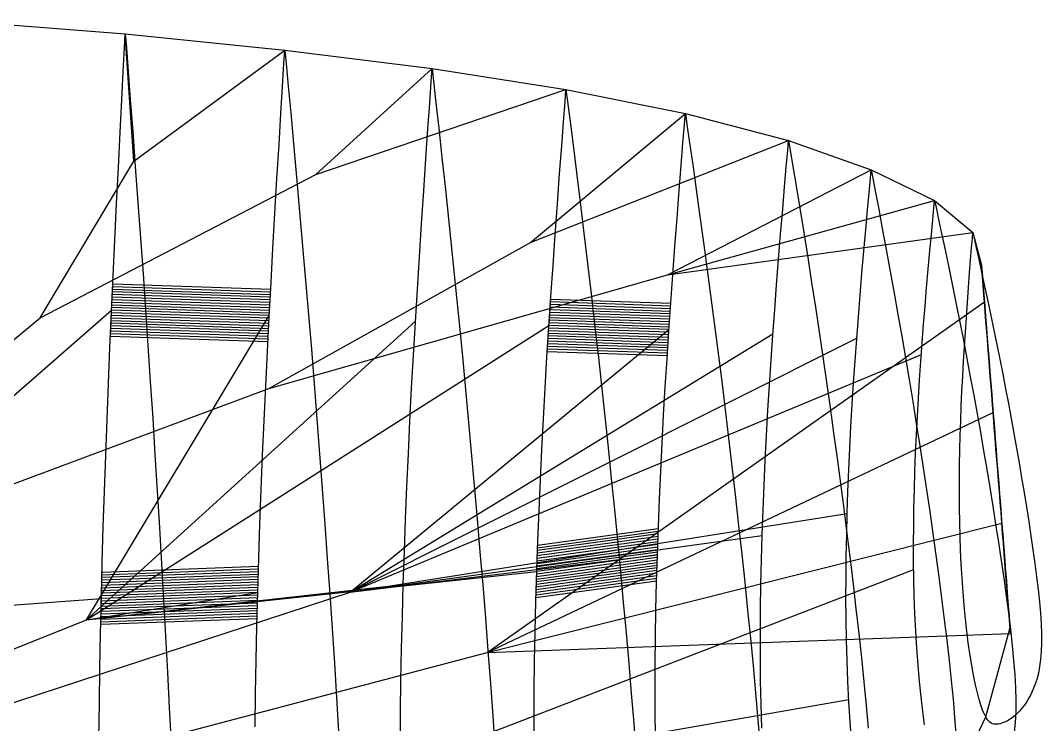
# Model space of a CAD drawing. Extents: x -442 to 442, y 0 to 303.
# Drawn here: x 207.7 to 442.4, y 135.2 to 297 of the extents above; entities that cross this region are included whole.
import ezdxf

# ---------------------------------------------------------------- set-up
doc = ezdxf.new("R2010")
doc.units = 0

msp = doc.modelspace()

# ---------------------------------------------------------------- linework, layer by layer
at = {"layer": 'default', "color": 5, "linetype": 'CONTINUOUS'}
for p, q in [((192.782, 297.031, 30.818), (231.772, 293.93, 45.097)), ((231.772, 293.93, 45.097), (232.019, 290.734, 44.479)), ((231.772, 293.93, 45.097), (268.431, 290.228, 62.025)), ((232.019, 290.734, 44.479), (232.435, 285.289, 43.436)), ((268.431, 290.228, 62.025), (268.72, 287.16, 61.445)), ((268.431, 290.228, 62.025), (302.3, 285.956, 81.31)), ((268.72, 287.16, 61.445), (269.208, 281.931, 60.467)), ((232.435, 285.289, 43.436), (232.92, 278.906, 42.221)), ((302.3, 285.956, 81.31), (302.625, 283.042, 80.775)), ((302.3, 285.956, 81.31), (333.052, 281.131, 102.316)), ((269.208, 281.931, 60.467), (269.777, 275.802, 59.326)), ((302.625, 283.042, 80.775), (303.173, 278.077, 79.872)), ((333.052, 281.131, 102.316), (333.4, 278.413, 101.833)), ((333.052, 281.131, 102.316), (360.493, 275.616, 124.32)), ((232.92, 278.906, 42.221), (233.472, 271.545, 40.837)), ((303.173, 278.077, 79.872), (303.811, 272.257, 78.82)), ((333.4, 278.413, 101.833), (333.988, 273.78, 101.017)), ((269.777, 275.802, 59.326), (270.424, 268.734, 58.028)), ((360.493, 275.616, 124.32), (360.852, 273.131, 123.893)), ((360.493, 275.616, 124.32), (384.217, 269.431, 146.778)), ((303.811, 272.257, 78.82), (304.538, 265.545, 77.622)), ((333.988, 273.78, 101.017), (334.674, 268.35, 100.065)), ((360.852, 273.131, 123.893), (361.46, 268.896, 123.172)), ((233.472, 271.545, 40.837), (234.069, 263.482, 39.339)), ((270.424, 268.734, 58.028), (271.125, 260.991, 56.622)), ((334.674, 268.35, 100.065), (335.455, 262.088, 98.981)), ((361.46, 268.896, 123.172), (362.168, 263.932, 122.331)), ((384.217, 269.431, 146.778), (384.588, 267.212, 146.424)), ((384.217, 269.431, 146.778), (403.193, 262.726, 170.005)), ((304.538, 265.545, 77.622), (305.326, 258.193, 76.324)), ((384.588, 267.212, 146.424), (385.215, 263.43, 145.828)), ((234.069, 263.482, 39.339), (234.676, 255.187, 37.819)), ((362.168, 263.932, 122.331), (362.974, 258.207, 121.373)), ((385.215, 263.43, 145.828), (385.945, 258.997, 145.132)), ((271.125, 260.991, 56.622), (271.837, 253.026, 55.194)), ((335.455, 262.088, 98.981), (336.301, 255.228, 97.807)), ((403.193, 262.726, 170.005), (403.564, 260.798, 169.735)), ((403.193, 262.726, 170.005), (417.754, 255.641, 193.035)), ((403.564, 260.798, 169.735), (404.191, 257.512, 169.281)), ((305.326, 258.193, 76.324), (306.125, 250.629, 75.006)), ((362.974, 258.207, 121.373), (363.848, 251.936, 120.335)), ((385.945, 258.997, 145.132), (386.778, 253.885, 144.339)), ((404.191, 257.512, 169.281), (404.921, 253.661, 168.751)), ((234.676, 255.187, 37.819), (235.268, 246.953, 36.335)), ((336.301, 255.228, 97.807), (337.161, 248.171, 96.615)), ((386.778, 253.885, 144.339), (387.681, 248.284, 143.479)), ((404.921, 253.661, 168.751), (405.755, 249.218, 168.146)), ((417.754, 255.641, 193.035), (418.103, 254.022, 192.847)), ((417.754, 255.641, 193.035), (426.556, 248.306, 215.268)), ((418.103, 254.022, 192.847), (418.693, 251.263, 192.529)), ((271.837, 253.026, 55.194), (272.531, 245.119, 53.801)), ((363.848, 251.936, 120.335), (364.736, 245.484, 119.28)), ((418.693, 251.263, 192.529), (419.381, 248.028, 192.157)), ((306.125, 250.629, 75.006), (306.906, 243.12, 73.719)), ((405.755, 249.218, 168.146), (406.658, 244.352, 167.491)), ((235.268, 246.953, 36.335), (235.845, 238.779, 34.888)), ((337.161, 248.171, 96.615), (338, 241.165, 95.45)), ((387.681, 248.284, 143.479), (388.598, 242.523, 142.605)), ((419.381, 248.028, 192.157), (420.165, 244.298, 191.734)), ((426.556, 248.306, 215.268), (426.847, 247.006, 215.197)), ((426.556, 248.306, 215.268), (428.554, 240.808, 236.286)), ((426.847, 247.006, 215.197), (427.337, 244.791, 215.077)), ((272.531, 245.119, 53.801), (273.209, 237.27, 52.441)), ((364.736, 245.484, 119.28), (365.604, 239.079, 118.25)), ((406.658, 244.352, 167.491), (407.577, 239.346, 166.824)), ((420.165, 244.298, 191.734), (421.016, 240.212, 191.274)), ((427.337, 244.791, 215.077), (427.909, 242.194, 214.936)), ((306.906, 243.12, 73.719), (307.668, 235.667, 72.463)), ((388.598, 242.523, 142.605), (389.495, 236.802, 141.751)), ((427.909, 242.194, 214.936), (428.562, 239.199, 214.777)), ((338, 241.165, 95.45), (338.82, 234.211, 94.312)), ((421.016, 240.212, 191.274), (421.882, 236.008, 190.807)), ((428.554, 240.808, 236.286), (428.631, 239.826, 236.285)), ((428.631, 239.826, 236.285), (428.763, 238.152, 236.282)), ((235.845, 238.779, 34.888), (236.414, 230.586, 33.463)), ((273.209, 237.27, 52.441), (273.877, 229.402, 51.103)), ((365.604, 239.079, 118.25), (366.452, 232.721, 117.243)), ((407.577, 239.346, 166.824), (408.475, 234.375, 166.172)), ((428.562, 239.199, 214.777), (429.271, 235.918, 214.603)), ((428.763, 238.152, 236.282), (428.917, 236.189, 236.279)), ((307.668, 235.667, 72.463), (308.419, 228.195, 71.226)), ((389.495, 236.802, 141.751), (390.372, 231.124, 140.917)), ((421.882, 236.008, 190.807), (422.729, 231.834, 190.35)), ((428.917, 236.189, 236.279), (429.095, 233.926, 236.275)), ((429.271, 235.918, 214.603), (429.993, 232.542, 214.426)), ((338.82, 234.211, 94.312), (339.628, 227.239, 93.192)), ((366.452, 232.721, 117.243), (367.287, 226.347, 116.251)), ((408.475, 234.375, 166.172), (409.354, 229.441, 165.535)), ((429.095, 233.926, 236.275), (429.29, 231.447, 236.271)), ((429.993, 232.542, 214.426), (430.699, 229.191, 214.253)), ((236.414, 230.586, 33.463), (236.973, 222.334, 32.061)), ((390.372, 231.124, 140.917), (391.236, 225.431, 140.094)), ((422.729, 231.834, 190.35), (423.557, 227.69, 189.903)), ((429.29, 231.447, 236.271), (429.491, 228.897, 236.267)), ((273.877, 229.402, 51.103), (274.534, 221.478, 49.785)), ((308.419, 228.195, 71.226), (309.158, 220.67, 70.008)), ((409.354, 229.441, 165.535), (410.22, 224.494, 164.907)), ((423.557, 227.69, 189.903), (424.374, 223.536, 189.462)), ((429.491, 228.897, 236.267), (429.69, 226.366, 236.263)), ((430.699, 229.191, 214.253), (431.39, 225.863, 214.084)), ((339.628, 227.239, 93.192), (340.423, 220.218, 92.088)), ((367.287, 226.347, 116.251), (368.111, 219.927, 115.273)), ((391.236, 225.431, 140.094), (392.089, 219.698, 139.282)), ((429.69, 226.366, 236.263), (429.888, 223.853, 236.259)), ((431.39, 225.863, 214.084), (432.073, 222.528, 213.917)), ((410.22, 224.494, 164.907), (411.075, 219.512, 164.286)), ((424.374, 223.536, 189.462), (425.182, 219.351, 189.026)), ((429.888, 223.853, 236.259), (430.086, 221.334, 236.255)), ((236.973, 222.334, 32.061), (237.522, 214.011, 30.684)), ((274.534, 221.478, 49.785), (275.179, 213.485, 48.491)), ((309.158, 220.67, 70.008), (309.885, 213.079, 68.811)), ((430.086, 221.334, 236.255), (430.286, 218.798, 236.251)), ((432.073, 222.528, 213.917), (432.749, 219.168, 213.751)), ((340.423, 220.218, 92.088), (341.206, 213.135, 91.002)), ((368.111, 219.927, 115.273), (368.922, 213.451, 114.31)), ((392.089, 219.698, 139.282), (392.928, 213.914, 138.482)), ((411.075, 219.512, 164.286), (411.919, 214.485, 163.674)), ((425.182, 219.351, 189.026), (425.978, 215.13, 188.596)), ((430.286, 218.798, 236.251), (430.487, 216.239, 236.247)), ((432.749, 219.168, 213.751), (433.416, 215.778, 213.588)), ((430.487, 216.239, 236.247), (430.689, 213.668, 236.243)), ((237.522, 214.011, 30.684), (238.062, 205.646, 29.333)), ((392.928, 213.914, 138.482), (393.755, 208.1, 137.695)), ((411.919, 214.485, 163.674), (412.749, 209.433, 163.072)), ((425.978, 215.13, 188.596), (426.763, 210.886, 188.172)), ((430.689, 213.668, 236.243), (430.892, 211.09, 236.239)), ((433.416, 215.778, 213.588), (434.074, 212.371, 213.427)), ((275.179, 213.485, 48.491), (275.813, 205.452, 47.219)), ((309.885, 213.079, 68.811), (310.599, 205.45, 67.635)), ((341.206, 213.135, 91.002), (341.975, 206.017, 89.934)), ((368.922, 213.451, 114.31), (369.719, 206.943, 113.364)), ((434.074, 212.371, 213.427), (434.719, 208.954, 213.269)), ((412.749, 209.433, 163.072), (413.56, 204.366, 162.483)), ((426.763, 210.886, 188.172), (427.531, 206.631, 187.758)), ((430.892, 211.09, 236.239), (431.095, 208.511, 236.235)), ((434.719, 208.954, 213.269), (435.352, 205.535, 213.114)), ((369.719, 206.943, 113.364), (370.497, 200.416, 112.44)), ((393.755, 208.1, 137.695), (394.562, 202.27, 136.927)), ((427.531, 206.631, 187.758), (428.285, 202.373, 187.351)), ((431.095, 208.511, 236.235), (431.298, 205.936, 236.231)), ((238.062, 205.646, 29.333), (238.586, 197.258, 28.017)), ((275.813, 205.452, 47.219), (276.43, 197.398, 45.981)), ((310.599, 205.45, 67.635), (311.294, 197.801, 66.488)), ((341.975, 206.017, 89.934), (342.725, 198.879, 88.894)), ((413.56, 204.366, 162.483), (414.356, 199.298, 161.906)), ((431.298, 205.936, 236.231), (431.5, 203.366, 236.227)), ((435.352, 205.535, 213.114), (435.972, 202.12, 212.962)), ((394.562, 202.27, 136.927), (395.352, 196.438, 136.174)), ((428.285, 202.373, 187.351), (429.021, 198.121, 186.953)), ((431.5, 203.366, 236.227), (431.701, 200.804, 236.223)), ((435.972, 202.12, 212.962), (436.581, 198.713, 212.813)), ((370.497, 200.416, 112.44), (371.258, 193.887, 111.535)), ((431.701, 200.804, 236.223), (431.902, 198.253, 236.219)), ((238.586, 197.258, 28.017), (239.099, 188.868, 26.732)), ((276.43, 197.398, 45.981), (277.033, 189.34, 44.771)), ((311.294, 197.801, 66.488), (311.974, 190.148, 65.368)), ((342.725, 198.879, 88.894), (343.459, 191.738, 87.876)), ((414.356, 199.298, 161.906), (415.133, 194.235, 161.342)), ((429.021, 198.121, 186.953), (429.744, 193.877, 186.563)), ((431.902, 198.253, 236.219), (432.102, 195.713, 236.215)), ((436.581, 198.713, 212.813), (437.176, 195.315, 212.667)), ((395.352, 196.438, 136.174), (396.124, 190.613, 135.438)), ((432.102, 195.713, 236.215), (432.301, 193.188, 236.211)), ((437.176, 195.315, 212.667), (437.757, 191.93, 212.525)), ((371.258, 193.887, 111.535), (372.002, 187.365, 110.653)), ((415.133, 194.235, 161.342), (415.896, 189.183, 160.789)), ((429.744, 193.877, 186.563), (430.449, 189.646, 186.182)), ((432.301, 193.188, 236.211), (432.498, 190.686, 236.207)), ((311.974, 190.148, 65.368), (312.637, 182.506, 64.275)), ((343.459, 191.738, 87.876), (344.175, 184.606, 86.883)), ((396.124, 190.613, 135.438), (396.881, 184.8, 134.718)), ((432.498, 190.686, 236.207), (432.692, 188.211, 236.203)), ((437.757, 191.93, 212.525), (438.321, 188.56, 212.387)), ((239.099, 188.868, 26.732), (239.598, 180.489, 25.481)), ((277.033, 189.34, 44.771), (277.621, 181.293, 43.592)), ((415.896, 189.183, 160.789), (416.639, 184.145, 160.25)), ((430.449, 189.646, 186.182), (431.137, 185.43, 185.811)), ((432.692, 188.211, 236.203), (432.884, 185.776, 236.199)), ((438.321, 188.56, 212.387), (438.867, 185.209, 212.253)), ((372.002, 187.365, 110.653), (372.73, 180.858, 109.788)), ((431.137, 185.43, 185.811), (431.803, 181.234, 185.452)), ((432.884, 185.776, 236.199), (433.071, 183.396, 236.195)), ((344.175, 184.606, 86.883), (344.875, 177.49, 85.911)), ((396.881, 184.8, 134.718), (397.618, 179.005, 134.016)), ((416.639, 184.145, 160.25), (417.362, 179.127, 159.725)), ((433.071, 183.396, 236.195), (433.253, 181.091, 236.192)), ((438.867, 185.209, 212.253), (439.392, 181.888, 212.125)), ((277.621, 181.293, 43.592), (278.196, 173.264, 42.44)), ((312.637, 182.506, 64.275), (313.286, 174.88, 63.207)), ((372.73, 180.858, 109.788), (373.438, 174.37, 108.947)), ((431.803, 181.234, 185.452), (432.446, 177.061, 185.104)), ((433.253, 181.091, 236.192), (433.426, 178.886, 236.188)), ((439.392, 181.888, 212.125), (439.893, 178.602, 212.002)), ((239.598, 180.489, 25.481), (240.087, 172.128, 24.257)), ((397.618, 179.005, 134.016), (398.335, 173.231, 133.334)), ((417.362, 179.127, 159.725), (418.063, 174.131, 159.217)), ((433.426, 178.886, 236.188), (433.591, 176.796, 236.185)), ((439.893, 178.602, 212.002), (440.368, 175.367, 211.885)), ((344.875, 177.49, 85.911), (345.556, 170.395, 84.966)), ((432.446, 177.061, 185.104), (433.064, 172.925, 184.771)), ((433.591, 176.796, 236.185), (433.745, 174.83, 236.182)), ((313.286, 174.88, 63.207), (313.916, 167.277, 62.168)), ((373.438, 174.37, 108.947), (374.126, 167.907, 108.13)), ((418.063, 174.131, 159.217), (418.739, 169.164, 158.726)), ((433.745, 174.83, 236.182), (433.89, 172.991, 236.179)), ((440.368, 175.367, 211.885), (440.811, 172.205, 211.777)), ((240.087, 172.128, 24.257), (240.56, 163.792, 23.07)), ((278.196, 173.264, 42.44), (278.754, 165.258, 41.321)), ((398.335, 173.231, 133.334), (399.028, 167.484, 132.673)), ((433.064, 172.925, 184.771), (433.651, 168.833, 184.454)), ((433.89, 172.991, 236.179), (434.025, 171.278, 236.176)), ((440.811, 172.205, 211.777), (441.213, 169.141, 211.679)), ((345.556, 170.395, 84.966), (346.217, 163.327, 84.048)), ((418.739, 169.164, 158.726), (419.387, 164.242, 158.257)), ((434.025, 171.278, 236.176), (434.15, 169.692, 236.174)), ((434.15, 169.692, 236.174), (434.265, 168.228, 236.171)), ((441.213, 169.141, 211.679), (441.566, 166.208, 211.592)), ((313.916, 167.277, 62.168), (314.527, 159.703, 61.161)), ((374.126, 167.907, 108.13), (374.792, 161.473, 107.339)), ((399.028, 167.484, 132.673), (399.697, 161.77, 132.037)), ((433.651, 168.833, 184.454), (434.207, 164.805, 184.154)), ((434.265, 168.228, 236.171), (434.371, 166.883, 236.169)), ((434.371, 166.883, 236.169), (434.468, 165.65, 236.167)), ((278.754, 165.258, 41.321), (279.295, 157.284, 40.235)), ((434.207, 164.805, 184.154), (434.722, 160.867, 183.876)), ((434.468, 165.65, 236.167), (434.556, 164.522, 236.166)), ((434.556, 164.522, 236.166), (434.637, 163.493, 236.164)), ((441.566, 166.208, 211.592), (441.864, 163.427, 211.519)), ((240.56, 163.792, 23.07), (241.019, 155.489, 21.919)), ((346.217, 163.327, 84.048), (346.856, 156.292, 83.161)), ((419.387, 164.242, 158.257), (420.001, 159.371, 157.811)), ((434.637, 163.493, 236.164), (434.711, 162.557, 236.163)), ((434.711, 162.557, 236.163), (434.778, 161.711, 236.161)), ((441.864, 163.427, 211.519), (442.098, 160.808, 211.462)), ((314.527, 159.703, 61.161), (315.117, 152.164, 60.188)), ((374.792, 161.473, 107.339), (375.432, 155.078, 106.579)), ((399.697, 161.77, 132.037), (400.336, 156.107, 131.428)), ((434.722, 160.867, 183.876), (435.187, 157.053, 183.625)), ((434.778, 161.711, 236.161), (434.837, 160.951, 236.16)), ((434.837, 160.951, 236.16), (434.891, 160.272, 236.159)), ((434.891, 160.272, 236.159), (434.939, 159.665, 236.158)), ((434.939, 159.665, 236.158), (434.981, 159.127, 236.157)), ((442.098, 160.808, 211.462), (442.261, 158.355, 211.422)), ((279.295, 157.284, 40.235), (279.817, 149.347, 39.188)), ((420.001, 159.371, 157.811), (420.583, 154.576, 157.389)), ((434.981, 159.127, 236.157), (435.018, 158.65, 236.156)), ((435.018, 158.65, 236.156), (435.052, 158.228, 236.156)), ((435.052, 158.228, 236.156), (435.081, 157.857, 236.155)), ((435.081, 157.857, 236.155), (435.106, 157.532, 236.155)), ((435.106, 157.532, 236.155), (435.129, 157.247, 236.154)), ((435.126, 157.286, 236.154), (435.111, 157.472, 236.154)), ((435.149, 156.99, 236.154), (435.126, 157.286, 236.154)), ((435.129, 157.247, 236.154), (435.148, 157.001, 236.154)), ((442.261, 158.355, 211.422), (442.347, 156.068, 211.401)), ((241.019, 155.489, 21.919), (241.462, 147.224, 20.809)), ((346.856, 156.292, 83.161), (347.47, 149.298, 82.31)), ((375.432, 155.078, 106.579), (376.044, 148.739, 105.852)), ((400.336, 156.107, 131.428), (400.942, 150.504, 130.851)), ((435.148, 157.001, 236.154), (435.165, 156.791, 236.153)), ((435.169, 156.737, 236.153), (435.149, 156.99, 236.154)), ((435.165, 156.791, 236.153), (435.179, 156.615, 236.153)), ((435.186, 156.527, 236.153), (435.169, 156.737, 236.153)), ((435.179, 156.615, 236.153), (435.19, 156.472, 236.153)), ((435.199, 156.361, 236.153), (435.186, 156.527, 236.153)), ((435.187, 157.053, 183.625), (435.592, 153.401, 183.407)), ((435.19, 156.472, 236.153), (435.199, 156.357, 236.153)), ((435.208, 156.238, 236.153), (435.199, 156.361, 236.153)), ((435.199, 156.357, 236.153), (435.206, 156.267, 236.153)), ((435.206, 156.267, 236.153), (435.211, 156.196, 236.152)), ((435.215, 156.157, 236.152), (435.208, 156.238, 236.153)), ((435.211, 156.196, 236.152), (435.216, 156.145, 236.152)), ((435.218, 156.118, 236.152), (435.215, 156.157, 236.152)), ((435.216, 156.145, 236.152), (435.218, 156.117, 236.152)), ((435.218, 156.117, 236.152), (435.218, 156.118, 236.152)), ((442.347, 156.068, 211.401), (442.356, 153.946, 211.399)), ((420.583, 154.576, 157.389), (421.12, 149.89, 156.999)), ((435.592, 153.401, 183.407), (435.929, 149.937, 183.224)), ((442.356, 153.946, 211.399), (442.285, 151.983, 211.416)), ((315.117, 152.164, 60.188), (315.684, 144.67, 59.254)), ((400.942, 150.504, 130.851), (401.513, 144.988, 130.307)), ((442.285, 151.983, 211.416), (442.137, 150.175, 211.452)), ((279.817, 149.347, 39.188), (280.318, 141.457, 38.183)), ((347.47, 149.298, 82.31), (348.056, 142.367, 81.497)), ((376.044, 148.739, 105.852), (376.623, 142.468, 105.165)), ((421.12, 149.89, 156.999), (421.604, 145.351, 156.648)), ((435.929, 149.937, 183.224), (436.188, 146.677, 183.085)), ((441.915, 148.514, 211.507), (441.621, 146.991, 211.579)), ((442.137, 150.175, 211.452), (441.915, 148.514, 211.507)), ((241.462, 147.224, 20.809), (241.887, 139.009, 19.746)), ((436.188, 146.677, 183.085), (436.359, 143.622, 182.992)), ((441.259, 145.595, 211.667), (440.84, 144.321, 211.77)), ((441.621, 146.991, 211.579), (441.259, 145.595, 211.667)), ((315.684, 144.67, 59.254), (316.224, 137.244, 58.365)), ((401.513, 144.988, 130.307), (402.041, 139.598, 129.804)), ((421.604, 145.351, 156.648), (422.022, 141.005, 156.345)), ((436.359, 143.622, 182.992), (436.435, 140.775, 182.951)), ((440.379, 143.167, 211.883), (439.888, 142.124, 212.003)), ((440.84, 144.321, 211.77), (440.379, 143.167, 211.883)), ((280.318, 141.457, 38.183), (280.795, 133.638, 37.227)), ((348.056, 142.367, 81.497), (348.609, 135.51, 80.729)), ((376.623, 142.468, 105.165), (377.168, 136.295, 104.517)), ((422.022, 141.005, 156.345), (422.368, 136.884, 156.093)), ((439.383, 141.19, 212.127), (438.869, 140.352, 212.253)), ((439.888, 142.124, 212.003), (439.383, 141.19, 212.127)), ((241.887, 139.009, 19.746), (242.29, 130.868, 18.734)), ((402.041, 139.598, 129.804), (402.513, 134.377, 129.354)), ((436.435, 140.775, 182.951), (436.415, 138.133, 182.962)), ((437.839, 138.941, 212.505), (437.334, 138.351, 212.628)), ((438.352, 139.605, 212.379), (437.839, 138.941, 212.505)), ((438.869, 140.352, 212.253), (438.352, 139.605, 212.379)), ((316.224, 137.244, 58.365), (316.733, 129.897, 57.525)), ((377.168, 136.295, 104.517), (377.67, 130.262, 103.921)), ((422.368, 136.884, 156.093), (422.629, 133.005, 155.904)), ((429.704, 136.704, 214.497), (429.568, 136.945, 214.53)), ((429.951, 136.32, 214.436), (429.704, 136.704, 214.497)), ((430.208, 135.994, 214.373), (429.951, 136.32, 214.436)), ((434.94, 136.306, 213.215), (434.492, 136.048, 213.324)), ((435.4, 136.611, 213.102), (434.94, 136.306, 213.215)), ((435.87, 136.964, 212.987), (435.4, 136.611, 213.102)), ((436.35, 137.37, 212.87), (435.87, 136.964, 212.987)), ((436.415, 138.133, 182.962), (436.296, 135.689, 183.027)), ((436.837, 137.829, 212.75), (436.35, 137.37, 212.87)), ((437.334, 138.351, 212.628), (436.837, 137.829, 212.75)), ((348.609, 135.51, 80.729), (349.13, 128.761, 80.007)), ((430.486, 135.727, 214.305), (430.208, 135.994, 214.373)), ((430.78, 135.52, 214.234), (430.486, 135.727, 214.305)), ((431.099, 135.372, 214.155), (430.78, 135.52, 214.234)), ((431.356, 135.277, 214.092), (431.099, 135.372, 214.155)), ((431.925, 135.254, 213.953), (431.356, 135.277, 214.092)), ((431.965, 135.254, 213.943), (431.925, 135.254, 213.953)), ((432.469, 135.316, 213.82), (431.965, 135.254, 213.943)), ((432.82, 135.403, 213.734), (432.469, 135.316, 213.82)), ((433.234, 135.518, 213.633), (432.82, 135.403, 213.734)), ((433.638, 135.66, 213.534), (433.234, 135.518, 213.633)), ((434.06, 135.835, 213.43), (433.638, 135.66, 213.534)), ((434.492, 136.048, 213.324), (434.06, 135.835, 213.43)), ((436.296, 135.689, 183.027), (436.082, 133.44, 183.142))]:
    msp.add_line(p, q, dxfattribs=at)
at = {"layer": 'default', "color": 3, "linetype": 'CONTINUOUS'}
for p, q in [((231.601, 290.704, 45.527), (231.772, 293.93, 45.097)), ((231.312, 285.206, 46.251), (231.601, 290.704, 45.527)), ((268.237, 287.128, 62.415), (268.431, 290.228, 62.025)), ((267.909, 281.844, 63.073), (268.237, 287.128, 62.415)), ((230.976, 278.759, 47.093), (231.312, 285.206, 46.251)), ((302.09, 283.008, 81.655), (302.3, 285.956, 81.31)), ((267.528, 275.646, 63.837), (267.909, 281.844, 63.073)), ((301.737, 277.984, 82.238), (302.09, 283.008, 81.655)), ((332.838, 278.377, 102.613), (333.052, 281.131, 102.316)), ((230.596, 271.33, 48.046), (230.976, 278.759, 47.093)), ((301.327, 272.092, 82.914), (301.737, 277.984, 82.238)), ((332.478, 273.682, 103.113), (332.838, 278.377, 102.613)), ((267.097, 268.507, 64.701), (267.528, 275.646, 63.837)), ((360.286, 273.094, 124.566), (360.493, 275.616, 124.32)), ((332.06, 268.177, 103.692), (332.478, 273.682, 103.113)), ((359.937, 268.794, 124.98), (360.286, 273.094, 124.566)), ((230.186, 263.207, 49.074), (230.596, 271.33, 48.046)), ((300.863, 265.305, 83.679), (301.327, 272.092, 82.914)), ((266.632, 260.699, 65.633), (267.097, 268.507, 64.701)), ((331.587, 261.835, 104.348), (332.06, 268.177, 103.692)), ((359.532, 263.752, 125.46), (359.937, 268.794, 124.98)), ((384.019, 267.174, 146.967), (384.217, 269.431, 146.778)), ((300.363, 257.882, 84.503), (300.863, 265.305, 83.679)), ((383.684, 263.327, 147.285), (384.019, 267.174, 146.967)), ((229.772, 254.851, 50.111), (230.186, 263.207, 49.074)), ((359.075, 257.944, 126.003), (359.532, 263.752, 125.46)), ((383.297, 258.815, 147.654), (383.684, 263.327, 147.285)), ((266.164, 252.668, 66.573), (266.632, 260.699, 65.633)), ((331.078, 254.899, 105.054), (331.587, 261.835, 104.348)), ((402.703, 257.411, 170.36), (403.01, 260.761, 170.137)), ((403.01, 260.761, 170.137), (403.193, 262.726, 170.005)), ((382.86, 253.618, 148.07), (383.297, 258.815, 147.654)), ((299.858, 250.247, 85.334), (300.363, 257.882, 84.503)), ((358.583, 251.592, 126.588), (359.075, 257.944, 126.003)), ((402.346, 253.482, 170.619), (402.703, 257.411, 170.36)), ((229.372, 246.565, 51.114), (229.772, 254.851, 50.111)), ((330.566, 247.766, 105.765), (331.078, 254.899, 105.054)), ((382.389, 247.934, 148.518), (382.86, 253.618, 148.07)), ((401.945, 248.956, 170.91), (402.346, 253.482, 170.619)), ((417.333, 251.167, 193.263), (417.597, 253.986, 193.12)), ((417.597, 253.986, 193.12), (417.754, 255.641, 193.035)), ((265.71, 244.703, 67.482), (266.164, 252.668, 66.573)), ((358.088, 245.06, 127.175), (358.583, 251.592, 126.588)), ((417.027, 247.86, 193.428), (417.333, 251.167, 193.263)), ((299.371, 242.675, 86.137), (299.858, 250.247, 85.334)), ((401.513, 244.006, 171.223), (401.945, 248.956, 170.91)), ((228.983, 238.342, 52.088), (229.372, 246.565, 51.114)), ((330.071, 240.691, 106.452), (330.566, 247.766, 105.765)), ((381.917, 242.089, 148.968), (382.389, 247.934, 148.518)), ((416.683, 244.05, 193.614), (417.027, 247.86, 193.428)), ((426.266, 244.711, 215.339), (426.448, 246.977, 215.294)), ((426.448, 246.977, 215.294), (426.556, 248.306, 215.268)), ((265.271, 236.8, 68.363), (265.71, 244.703, 67.482)), ((357.611, 238.581, 127.743), (358.088, 245.06, 127.175)), ((426.055, 242.055, 215.391), (426.266, 244.711, 215.339)), ((298.899, 235.162, 86.915), (299.371, 242.675, 86.137)), ((381.461, 236.292, 149.402), (381.917, 242.089, 148.968)), ((401.08, 238.916, 171.537), (401.513, 244.006, 171.223)), ((416.313, 239.884, 193.813), (416.683, 244.05, 193.614)), ((425.819, 238.994, 215.448), (426.055, 242.055, 215.391)), ((329.591, 233.672, 107.117), (330.071, 240.691, 106.452)), ((415.943, 235.6, 194.013), (416.313, 239.884, 193.813)), ((428.632, 239.819, 236.285), (428.554, 240.808, 236.286)), ((428.764, 238.133, 236.282), (428.632, 239.819, 236.285)), ((228.607, 230.122, 53.031), (228.983, 238.342, 52.088)), ((357.149, 232.153, 128.291), (357.611, 238.581, 127.743)), ((400.664, 233.868, 171.84), (401.08, 238.916, 171.537)), ((425.566, 235.647, 215.51), (425.819, 238.994, 215.448)), ((428.92, 236.155, 236.279), (428.764, 238.133, 236.282)), ((264.846, 228.9, 69.216), (265.271, 236.8, 68.363)), ((298.442, 227.652, 87.667), (298.899, 235.162, 86.915)), ((381.021, 230.54, 149.821), (381.461, 236.292, 149.402)), ((415.588, 231.351, 194.204), (415.943, 235.6, 194.013)), ((425.314, 232.205, 215.572), (425.566, 235.647, 215.51)), ((429.099, 233.877, 236.275), (428.92, 236.155, 236.279)), ((329.129, 226.655, 107.759), (329.591, 233.672, 107.117)), ((400.262, 228.86, 172.131), (400.664, 233.868, 171.84)), ((429.295, 231.386, 236.271), (429.099, 233.877, 236.275)), ((228.243, 221.867, 53.942), (228.607, 230.122, 53.031)), ((356.703, 225.727, 128.82), (357.149, 232.153, 128.291)), ((380.598, 224.79, 150.224), (381.021, 230.54, 149.821)), ((415.247, 227.136, 194.389), (415.588, 231.351, 194.204)), ((425.073, 228.792, 215.631), (425.314, 232.205, 215.572)), ((429.497, 228.823, 236.267), (429.295, 231.386, 236.271)), ((264.435, 220.966, 70.04), (264.846, 228.9, 69.216)), ((298.002, 220.11, 88.394), (298.442, 227.652, 87.667)), ((399.877, 223.854, 172.41), (400.262, 228.86, 172.131)), ((424.843, 225.405, 215.687), (425.073, 228.792, 215.631)), ((429.697, 226.281, 236.263), (429.497, 228.823, 236.267)), ((328.683, 219.608, 108.378), (329.129, 226.655, 107.759)), ((356.275, 219.274, 129.328), (356.703, 225.727, 128.82)), ((414.92, 222.923, 194.565), (415.247, 227.136, 194.389)), ((424.624, 222.021, 215.741), (424.843, 225.405, 215.687)), ((429.895, 223.759, 236.259), (429.697, 226.281, 236.263)), ((380.192, 219.017, 150.61), (380.598, 224.79, 150.224)), ((399.508, 218.826, 172.678), (399.877, 223.854, 172.41)), ((430.094, 221.238, 236.255), (429.895, 223.759, 236.259)), ((227.897, 213.587, 54.81), (228.243, 221.867, 53.942)), ((264.044, 213.008, 70.824), (264.435, 220.966, 70.04)), ((414.609, 218.692, 194.733), (414.92, 222.923, 194.565)), ((424.418, 218.622, 215.791), (424.624, 222.021, 215.741)), ((430.293, 218.706, 236.251), (430.094, 221.238, 236.255)), ((297.583, 212.545, 89.083), (298.002, 220.11, 88.394)), ((328.26, 212.541, 108.964), (328.683, 219.608, 108.378)), ((355.871, 212.803, 129.809), (356.275, 219.274, 129.328)), ((379.811, 213.227, 150.974), (380.192, 219.017, 150.61)), ((399.164, 213.785, 172.928), (399.508, 218.826, 172.678)), ((414.319, 214.45, 194.889), (414.609, 218.692, 194.733)), ((424.229, 215.213, 215.838), (424.418, 218.622, 215.791)), ((430.493, 216.166, 236.247), (430.293, 218.706, 236.251)), ((430.692, 213.627, 236.243), (430.493, 216.166, 236.247)), ((227.569, 205.313, 55.632), (227.897, 213.587, 54.81)), ((398.843, 208.748, 173.16), (399.164, 213.785, 172.928)), ((414.052, 210.211, 195.034), (414.319, 214.45, 194.889)), ((424.057, 211.808, 215.88), (424.229, 215.213, 215.838)), ((430.892, 211.096, 236.239), (430.692, 213.627, 236.243)), ((263.675, 205.057, 71.565), (264.044, 213.008, 70.824)), ((297.189, 204.986, 89.733), (297.583, 212.545, 89.083)), ((327.863, 205.479, 109.516), (328.26, 212.541, 108.964)), ((355.491, 206.336, 130.259), (355.871, 212.803, 129.809)), ((379.454, 207.441, 151.314), (379.811, 213.227, 150.974)), ((423.906, 208.413, 215.917), (424.057, 211.808, 215.88)), ((413.811, 205.985, 195.164), (414.052, 210.211, 195.034)), ((431.09, 208.573, 236.235), (430.892, 211.096, 236.239)), ((379.127, 201.673, 151.625), (379.454, 207.441, 151.314)), ((398.552, 203.726, 173.372), (398.843, 208.748, 173.16)), ((423.777, 205.031, 215.949), (423.906, 208.413, 215.917)), ((431.288, 206.057, 236.231), (431.09, 208.573, 236.235)), ((227.264, 197.062, 56.398), (227.569, 205.313, 55.632)), ((263.331, 197.127, 72.254), (263.675, 205.057, 71.565)), ((296.822, 197.448, 90.337), (297.189, 204.986, 89.733)), ((327.495, 198.437, 110.026), (327.863, 205.479, 109.516)), ((355.142, 199.888, 130.674), (355.491, 206.336, 130.259)), ((413.597, 201.774, 195.279), (413.811, 205.985, 195.164)), ((423.669, 201.658, 215.975), (423.777, 205.031, 215.949)), ((431.486, 203.543, 236.227), (431.288, 206.057, 236.231)), ((398.29, 198.722, 173.562), (398.552, 203.726, 173.372)), ((431.683, 201.033, 236.223), (431.486, 203.543, 236.227)), ((354.823, 193.463, 131.053), (355.142, 199.888, 130.674)), ((378.831, 195.924, 151.907), (379.127, 201.673, 151.625)), ((413.411, 197.576, 195.379), (413.597, 201.774, 195.279)), ((423.584, 198.291, 215.996), (423.669, 201.658, 215.975)), ((431.88, 198.534, 236.219), (431.683, 201.033, 236.223)), ((296.485, 189.936, 90.893), (296.822, 197.448, 90.337)), ((327.157, 191.419, 110.495), (327.495, 198.437, 110.026)), ((398.059, 193.733, 173.729), (398.29, 198.722, 173.562)), ((413.255, 193.384, 195.464), (413.411, 197.576, 195.379)), ((423.524, 194.928, 216.01), (423.584, 198.291, 215.996)), ((432.075, 196.053, 236.215), (431.88, 198.534, 236.219)), ((226.981, 188.838, 57.108), (227.264, 197.062, 56.398)), ((263.013, 189.224, 72.891), (263.331, 197.127, 72.254)), ((378.567, 190.193, 152.158), (378.831, 195.924, 151.907)), ((423.487, 191.582, 216.019), (423.524, 194.928, 216.01)), ((432.269, 193.598, 236.212), (432.075, 196.053, 236.215)), ((354.536, 187.056, 131.394), (354.823, 193.463, 131.053)), ((397.86, 188.75, 173.873), (398.059, 193.733, 173.729)), ((413.13, 189.199, 195.531), (413.255, 193.384, 195.464)), ((432.46, 191.166, 236.208), (432.269, 193.598, 236.212)), ((326.851, 184.421, 110.919), (327.157, 191.419, 110.495)), ((378.336, 184.468, 152.378), (378.567, 190.193, 152.158)), ((423.477, 188.262, 216.022), (423.487, 191.582, 216.019)), ((432.65, 188.745, 236.204), (432.46, 191.166, 236.208)), ((226.721, 180.637, 57.758), (226.981, 188.838, 57.108)), ((262.723, 181.342, 73.474), (263.013, 189.224, 72.891)), ((296.177, 182.444, 91.4), (296.485, 189.936, 90.893)), ((397.695, 183.775, 173.993), (397.86, 188.75, 173.873)), ((413.034, 185.033, 195.583), (413.13, 189.199, 195.531)), ((423.493, 184.978, 216.018), (423.477, 188.262, 216.022)), ((432.84, 186.329, 236.2), (432.65, 188.745, 236.204)), ((354.282, 180.656, 131.696), (354.536, 187.056, 131.394)), ((433.031, 183.913, 236.196), (432.84, 186.329, 236.2)), ((326.578, 177.431, 111.299), (326.851, 184.421, 110.919)), ((378.139, 178.753, 152.566), (378.336, 184.468, 152.378)), ((397.563, 178.823, 174.089), (397.695, 183.775, 173.993)), ((412.973, 180.9, 195.616), (413.034, 185.033, 195.583)), ((423.538, 181.725, 216.007), (423.493, 184.978, 216.018)), ((433.22, 181.505, 236.192), (433.031, 183.913, 236.196)), ((262.461, 173.47, 73.999), (262.723, 181.342, 73.474)), ((295.901, 174.961, 91.856), (296.177, 182.444, 91.4)), ((412.946, 176.811, 195.631), (412.973, 180.9, 195.616)), ((423.618, 178.491, 215.987), (423.538, 181.725, 216.007)), ((433.408, 179.122, 236.189), (433.22, 181.505, 236.192)), ((226.486, 172.445, 58.348), (226.721, 180.637, 57.758)), ((354.062, 174.266, 131.957), (354.282, 180.656, 131.696)), ((377.977, 173.064, 152.72), (378.139, 178.753, 152.566)), ((397.468, 173.91, 174.158), (397.563, 178.823, 174.089)), ((423.734, 175.263, 215.959), (423.618, 178.491, 215.987)), ((433.591, 176.787, 236.185), (433.408, 179.122, 236.189)), ((326.339, 170.451, 111.63), (326.578, 177.431, 111.299)), ((412.955, 172.762, 195.626), (412.946, 176.811, 195.631)), ((433.769, 174.528, 236.181), (433.591, 176.787, 236.185)), ((295.657, 167.489, 92.258), (295.901, 174.961, 91.856)), ((353.876, 167.906, 132.177), (354.062, 174.266, 131.957)), ((397.411, 169.049, 174.199), (397.468, 173.91, 174.158)), ((423.891, 172.039, 215.92), (423.734, 175.263, 215.959)), ((433.939, 172.37, 236.178), (433.769, 174.528, 236.181)), ((226.276, 164.265, 58.873), (226.486, 172.445, 58.348)), ((262.228, 165.608, 74.466), (262.461, 173.47, 73.999)), ((377.853, 167.419, 152.838), (377.977, 173.064, 152.72)), ((413.009, 168.735, 195.597), (412.955, 172.762, 195.626)), ((424.086, 168.826, 215.873), (423.891, 172.039, 215.92)), ((434.098, 170.344, 236.175), (433.939, 172.37, 236.178)), ((326.134, 163.504, 111.915), (326.339, 170.451, 111.63)), ((397.395, 164.235, 174.211), (397.411, 169.049, 174.199)), ((434.244, 168.496, 236.172), (434.098, 170.344, 236.175)), ((295.445, 160.051, 92.606), (295.657, 167.489, 92.258)), ((353.729, 161.594, 132.352), (353.876, 167.906, 132.177)), ((377.768, 161.833, 152.919), (377.853, 167.419, 152.838)), ((413.109, 164.717, 195.543), (413.009, 168.735, 195.597)), ((424.316, 165.649, 215.816), (424.086, 168.826, 215.873)), ((434.373, 166.851, 236.169), (434.244, 168.496, 236.172)), ((434.486, 165.411, 236.167), (434.373, 166.851, 236.169)), ((262.025, 157.782, 74.874), (262.228, 165.608, 74.466)), ((413.261, 160.703, 195.46), (413.109, 164.717, 195.543)), ((424.578, 162.539, 215.752), (424.316, 165.649, 215.816)), ((434.585, 164.161, 236.165), (434.486, 165.411, 236.167)), ((226.092, 156.12, 59.335), (226.276, 164.265, 58.873)), ((325.967, 156.609, 112.146), (326.134, 163.504, 111.915)), ((397.427, 159.447, 174.188), (397.395, 164.235, 174.211)), ((424.868, 159.53, 215.681), (424.578, 162.539, 215.752)), ((434.67, 163.078, 236.163), (434.585, 164.161, 236.165)), ((434.744, 162.133, 236.162), (434.67, 163.078, 236.163)), ((434.798, 161.452, 236.161), (434.744, 162.133, 236.162)), ((295.27, 152.669, 92.895), (295.445, 160.051, 92.606)), ((353.621, 155.348, 132.48), (353.729, 161.594, 132.352)), ((377.726, 156.301, 152.959), (377.768, 161.833, 152.919)), ((413.462, 156.702, 195.352), (413.261, 160.703, 195.46)), ((261.855, 150.015, 75.216), (262.025, 157.782, 74.874)), ((397.51, 154.669, 174.127), (397.427, 159.447, 174.188)), ((425.184, 156.658, 215.604), (424.868, 159.53, 215.681)), ((225.936, 148.037, 59.725), (226.092, 156.12, 59.335)), ((325.839, 149.785, 112.324), (325.967, 156.609, 112.146)), ((353.555, 149.162, 132.559), (353.621, 155.348, 132.48)), ((377.732, 150.798, 152.953), (377.726, 156.301, 152.959)), ((413.707, 152.746, 195.22), (413.462, 156.702, 195.352)), ((425.52, 153.965, 215.522), (425.184, 156.658, 215.604)), ((295.133, 145.363, 93.122), (295.27, 152.669, 92.895)), ((397.65, 149.895, 174.026), (397.51, 154.669, 174.127)), ((413.993, 148.874, 195.065), (413.707, 152.746, 195.22)), ((425.867, 151.509, 215.437), (425.52, 153.965, 215.522)), ((377.792, 145.306, 152.896), (377.732, 150.798, 152.953)), ((426.217, 149.325, 215.351), (425.867, 151.509, 215.437)), ((225.81, 140.037, 60.041), (225.936, 148.037, 59.725)), ((261.718, 142.328, 75.489), (261.855, 150.015, 75.216)), ((325.754, 143.027, 112.443), (325.839, 149.785, 112.324)), ((353.538, 143.008, 132.578), (353.555, 149.162, 132.559)), ((397.842, 145.137, 173.886), (397.65, 149.895, 174.026)), ((414.318, 145.128, 194.89), (413.993, 148.874, 195.065)), ((426.553, 147.416, 215.268), (426.217, 149.325, 215.351)), ((426.873, 145.759, 215.19), (426.553, 147.416, 215.268)), ((427.175, 144.325, 215.116), (426.873, 145.759, 215.19)), ((295.035, 138.127, 93.283), (295.133, 145.363, 93.122)), ((377.91, 139.819, 152.784), (377.792, 145.306, 152.896)), ((398.085, 140.431, 173.71), (397.842, 145.137, 173.886)), ((414.676, 141.552, 194.697), (414.318, 145.128, 194.89)), ((427.46, 143.076, 215.047), (427.175, 144.325, 215.116)), ((261.618, 134.713, 75.69), (261.718, 142.328, 75.489)), ((325.717, 136.303, 112.494), (325.754, 143.027, 112.443)), ((353.575, 136.866, 132.536), (353.538, 143.008, 132.578)), ((415.064, 138.198, 194.488), (414.676, 141.552, 194.697)), ((427.682, 142.176, 214.992), (427.46, 143.076, 215.047)), ((225.715, 132.113, 60.279), (225.81, 140.037, 60.041)), ((378.082, 134.35, 152.62), (377.91, 139.819, 152.784)), ((398.372, 135.824, 173.502), (398.085, 140.431, 173.71)), ((294.984, 130.926, 93.367), (295.035, 138.127, 93.283)), ((325.732, 129.592, 112.472), (325.717, 136.303, 112.494)), ((353.669, 130.729, 132.424), (353.575, 136.866, 132.536)), ((415.468, 135.141, 194.269), (415.064, 138.198, 194.488)), ((398.702, 131.367, 173.263), (398.372, 135.824, 173.502))]:
    msp.add_line(p, q, dxfattribs=at)
at = {"layer": 'default', "color": 30, "linetype": 'CONTINUOUS'}
for p, q in [((233.711, 264.666, 136.805), (231.772, 293.93, 45.097)), ((233.711, 264.666, 136.805), (268.431, 290.228, 62.025)), ((275.574, 261.649, 153.375), (302.3, 285.956, 81.31)), ((275.574, 261.649, 153.375), (333.052, 281.131, 102.316)), ((324.886, 246.016, 210.255), (360.493, 275.616, 124.32)), ((324.886, 246.016, 210.255), (384.217, 269.431, 146.778)), ((212.202, 228.693, 246.04), (233.711, 264.666, 136.805)), ((212.202, 228.693, 246.04), (275.574, 261.649, 153.375)), ((356.362, 238.586, 236.899), (403.193, 262.726, 170.005)), ((356.362, 238.586, 236.899), (417.754, 255.641, 193.035)), ((356.362, 238.586, 236.899), (426.556, 248.306, 215.268)), ((264.777, 212.451, 304.856), (324.886, 246.016, 210.255)), ((264.777, 212.451, 304.856), (356.362, 238.586, 236.899)), ((132.746, 163.168, 438.179), (212.202, 228.693, 246.04)), ((132.746, 163.168, 438.179), (264.777, 212.451, 304.856))]:
    msp.add_line(p, q, dxfattribs=at)
at = {"layer": 'default', "color": 2, "linetype": 'CONTINUOUS'}
for p, q in [((228.813, 234.624, 52.514), (228.841, 235.225, 52.445)), ((228.841, 235.225, 52.445), (228.868, 235.825, 52.377)), ((265.12, 233.993, 68.666), (228.841, 235.225, 52.445)), ((228.868, 235.825, 52.377), (228.896, 236.426, 52.308)), ((265.152, 234.594, 68.601), (228.868, 235.825, 52.377)), ((265.185, 235.194, 68.537), (228.896, 236.426, 52.308)), ((228.703, 232.222, 52.79), (228.731, 232.823, 52.721)), ((228.731, 232.823, 52.721), (228.758, 233.423, 52.652)), ((264.991, 231.59, 68.926), (228.731, 232.823, 52.721)), ((228.758, 233.423, 52.652), (228.786, 234.024, 52.583)), ((265.023, 232.191, 68.861), (228.758, 233.423, 52.652)), ((228.786, 234.024, 52.583), (228.813, 234.624, 52.514)), ((265.055, 232.791, 68.796), (228.786, 234.024, 52.583)), ((265.088, 233.392, 68.731), (228.813, 234.624, 52.514)), ((265.055, 232.791, 68.796), (265.088, 232.791, 68.731)), ((265.088, 233.392, 68.731), (265.12, 233.392, 68.666)), ((265.12, 233.993, 68.666), (265.152, 233.993, 68.601)), ((265.152, 234.594, 68.601), (265.185, 234.594, 68.537)), ((329.502, 232.321, 107.241), (329.542, 232.922, 107.186)), ((357.136, 231.977, 128.306), (329.542, 232.922, 107.186)), ((228.594, 229.82, 53.064), (228.621, 230.421, 52.996)), ((228.621, 230.421, 52.996), (228.648, 231.021, 52.928)), ((264.861, 229.187, 69.185), (228.621, 230.421, 52.996)), ((228.648, 231.021, 52.928), (228.676, 231.622, 52.859)), ((264.893, 229.788, 69.12), (228.648, 231.021, 52.928)), ((228.676, 231.622, 52.859), (228.703, 232.222, 52.79)), ((264.926, 230.388, 69.055), (228.676, 231.622, 52.859)), ((264.958, 230.989, 68.991), (228.703, 232.222, 52.79)), ((264.926, 230.388, 69.055), (264.958, 230.388, 68.991)), ((264.958, 230.989, 68.991), (264.991, 230.989, 68.926)), ((264.991, 231.59, 68.926), (265.023, 231.59, 68.861)), ((265.023, 232.191, 68.861), (265.055, 232.191, 68.796)), ((329.344, 229.916, 107.461), (329.383, 230.517, 107.406)), ((329.383, 230.517, 107.406), (329.423, 231.119, 107.351)), ((356.97, 229.57, 128.504), (329.383, 230.517, 107.406)), ((329.423, 231.119, 107.351), (329.463, 231.72, 107.296)), ((357.011, 230.172, 128.454), (329.423, 231.119, 107.351)), ((329.463, 231.72, 107.296), (329.502, 232.321, 107.241)), ((357.053, 230.773, 128.405), (329.463, 231.72, 107.296)), ((357.095, 231.375, 128.355), (329.502, 232.321, 107.241)), ((357.011, 230.172, 128.454), (357.053, 230.172, 128.405)), ((357.053, 230.773, 128.405), (357.095, 230.773, 128.355)), ((357.095, 231.375, 128.355), (357.136, 231.375, 128.306)), ((228.488, 227.418, 53.329), (228.514, 228.018, 53.263)), ((228.514, 228.018, 53.263), (228.541, 228.619, 53.197)), ((264.736, 226.784, 69.436), (228.514, 228.018, 53.263)), ((228.541, 228.619, 53.197), (228.567, 229.219, 53.13)), ((264.767, 227.385, 69.374), (228.541, 228.619, 53.197)), ((228.567, 229.219, 53.13), (228.594, 229.82, 53.064)), ((264.798, 227.985, 69.311), (228.567, 229.219, 53.13)), ((264.829, 228.586, 69.249), (228.594, 229.82, 53.064)), ((264.798, 227.985, 69.311), (264.829, 227.985, 69.249)), ((264.829, 228.586, 69.249), (264.861, 228.586, 69.185)), ((264.861, 229.187, 69.185), (264.893, 229.187, 69.12)), ((264.893, 229.788, 69.12), (264.926, 229.788, 69.055)), ((329.185, 227.511, 107.681), (329.225, 228.112, 107.626)), ((329.225, 228.112, 107.626), (329.264, 228.713, 107.571)), ((356.803, 227.164, 128.702), (329.225, 228.112, 107.626)), ((329.264, 228.713, 107.571), (329.304, 229.315, 107.516)), ((356.845, 227.765, 128.652), (329.264, 228.713, 107.571)), ((329.304, 229.315, 107.516), (329.344, 229.916, 107.461)), ((356.886, 228.367, 128.603), (329.304, 229.315, 107.516)), ((356.928, 228.968, 128.553), (329.344, 229.916, 107.461)), ((356.845, 227.765, 128.652), (356.886, 227.765, 128.603)), ((356.886, 228.367, 128.603), (356.928, 228.367, 128.553)), ((356.928, 228.968, 128.553), (356.97, 228.968, 128.504)), ((356.97, 229.57, 128.504), (357.011, 229.57, 128.454)), ((228.382, 225.016, 53.595), (228.409, 225.616, 53.528)), ((228.409, 225.616, 53.528), (228.435, 226.217, 53.462)), ((264.612, 224.381, 69.686), (228.409, 225.616, 53.528)), ((228.435, 226.217, 53.462), (228.462, 226.817, 53.396)), ((264.643, 224.982, 69.623), (228.435, 226.217, 53.462)), ((228.462, 226.817, 53.396), (228.488, 227.418, 53.329)), ((264.674, 225.583, 69.561), (228.462, 226.817, 53.396)), ((264.705, 226.183, 69.498), (228.488, 227.418, 53.329)), ((264.674, 225.583, 69.561), (264.705, 225.583, 69.498)), ((264.705, 226.183, 69.498), (264.736, 226.183, 69.436)), ((264.736, 226.784, 69.436), (264.767, 226.784, 69.374)), ((264.767, 227.385, 69.374), (264.798, 227.385, 69.311)), ((329.031, 225.106, 107.895), (329.069, 225.707, 107.843)), ((329.069, 225.707, 107.843), (329.107, 226.308, 107.79)), ((356.639, 224.757, 128.896), (329.069, 225.707, 107.843)), ((329.107, 226.308, 107.79), (329.146, 226.91, 107.736)), ((356.679, 225.359, 128.849), (329.107, 226.308, 107.79)), ((329.146, 226.91, 107.736), (329.185, 227.511, 107.681)), ((356.72, 225.96, 128.801), (329.146, 226.91, 107.736)), ((356.761, 226.562, 128.751), (329.185, 227.511, 107.681)), ((356.679, 225.359, 128.849), (356.72, 225.359, 128.801)), ((356.72, 225.96, 128.801), (356.761, 225.96, 128.751)), ((356.761, 226.562, 128.751), (356.803, 226.562, 128.702)), ((356.803, 227.164, 128.702), (356.845, 227.164, 128.652)), ((228.356, 224.415, 53.661), (228.382, 225.016, 53.595)), ((264.549, 223.18, 69.81), (228.356, 224.415, 53.661)), ((264.581, 223.78, 69.748), (228.382, 225.016, 53.595)), ((264.549, 223.18, 69.81), (264.581, 223.18, 69.748)), ((264.581, 223.78, 69.748), (264.612, 223.78, 69.686)), ((264.612, 224.381, 69.686), (264.643, 224.381, 69.623)), ((264.643, 224.982, 69.623), (264.674, 224.982, 69.561)), ((328.878, 222.701, 108.107), (328.917, 223.302, 108.054)), ((328.917, 223.302, 108.054), (328.955, 223.903, 108.001)), ((356.479, 222.351, 129.086), (328.917, 223.302, 108.054)), ((328.955, 223.903, 108.001), (328.993, 224.505, 107.948)), ((356.519, 222.952, 129.039), (328.955, 223.903, 108.001)), ((328.993, 224.505, 107.948), (329.031, 225.106, 107.895)), ((356.559, 223.554, 128.991), (328.993, 224.505, 107.948)), ((356.599, 224.156, 128.944), (329.031, 225.106, 107.895)), ((356.559, 223.554, 128.991), (356.599, 223.554, 128.944)), ((356.599, 224.156, 128.944), (356.639, 224.156, 128.896)), ((356.639, 224.757, 128.896), (356.679, 224.757, 128.849)), ((328.764, 220.897, 108.265), (328.802, 221.498, 108.212)), ((356.32, 219.945, 129.276), (328.764, 220.897, 108.265)), ((328.802, 221.498, 108.212), (328.84, 222.1, 108.159)), ((356.36, 220.546, 129.228), (328.802, 221.498, 108.212)), ((328.84, 222.1, 108.159), (328.878, 222.701, 108.107)), ((356.4, 221.148, 129.181), (328.84, 222.1, 108.159)), ((356.44, 221.749, 129.133), (328.878, 222.701, 108.107)), ((356.4, 221.148, 129.181), (356.44, 221.148, 129.133)), ((356.44, 221.749, 129.133), (356.479, 221.749, 129.086)), ((356.479, 222.351, 129.086), (356.519, 222.351, 129.039)), ((356.519, 222.952, 129.039), (356.559, 222.952, 128.991)), ((356.32, 219.945, 129.276), (356.36, 219.945, 129.228)), ((356.36, 220.546, 129.228), (356.4, 220.546, 129.181)), ((354.204, 178.397, 131.788), (326.48, 174.574, 111.434)), ((354.225, 178.998, 131.764), (326.501, 175.175, 111.406)), ((354.245, 179.599, 131.739), (326.521, 175.775, 111.377)), ((354.266, 180.2, 131.715), (326.542, 176.376, 111.349)), ((354.204, 178.397, 131.788), (354.225, 178.397, 131.764)), ((354.225, 178.998, 131.764), (354.245, 178.998, 131.739)), ((354.245, 179.599, 131.739), (354.266, 179.599, 131.715)), ((354.142, 176.595, 131.862), (326.419, 172.772, 111.52)), ((354.163, 177.195, 131.837), (326.439, 173.373, 111.491)), ((354.183, 177.796, 131.813), (326.46, 173.973, 111.463)), ((326.521, 175.775, 111.377), (326.542, 176.376, 111.349)), ((354.142, 176.595, 131.862), (354.163, 176.595, 131.837)), ((354.163, 177.195, 131.837), (354.183, 177.195, 131.813)), ((354.183, 177.796, 131.813), (354.204, 177.796, 131.788)), ((354.06, 174.191, 131.959), (326.337, 170.369, 111.634)), ((354.08, 174.792, 131.935), (326.357, 170.97, 111.606)), ((354.101, 175.393, 131.911), (326.377, 171.57, 111.577)), ((354.121, 175.994, 131.886), (326.398, 172.171, 111.549)), ((326.439, 173.373, 111.491), (326.46, 173.973, 111.463)), ((326.46, 173.973, 111.463), (326.48, 174.574, 111.434)), ((326.48, 174.574, 111.434), (326.501, 175.175, 111.406)), ((326.501, 175.175, 111.406), (326.521, 175.775, 111.377)), ((354.06, 174.191, 131.959), (354.08, 174.191, 131.935)), ((354.08, 174.792, 131.935), (354.101, 174.792, 131.911)), ((354.101, 175.393, 131.911), (354.121, 175.393, 131.886)), ((354.121, 175.994, 131.886), (354.142, 175.994, 131.862)), ((262.403, 171.52, 74.115), (226.428, 170.171, 58.494)), ((353.99, 171.788, 132.043), (326.266, 167.967, 111.732)), ((354.007, 172.389, 132.022), (326.283, 168.567, 111.707)), ((354.025, 172.989, 132.001), (326.301, 169.168, 111.683)), ((354.042, 173.59, 131.98), (326.319, 169.768, 111.658)), ((326.357, 170.97, 111.606), (326.377, 171.57, 111.577)), ((326.377, 171.57, 111.577), (326.398, 172.171, 111.549)), ((326.398, 172.171, 111.549), (326.419, 172.772, 111.52)), ((326.419, 172.772, 111.52), (326.439, 173.373, 111.491)), ((353.99, 171.788, 132.043), (354.007, 171.788, 132.022)), ((354.007, 172.389, 132.022), (354.025, 172.389, 132.001)), ((354.025, 172.989, 132.001), (354.042, 172.989, 131.98)), ((354.042, 173.59, 131.98), (354.06, 173.59, 131.959)), ((262.332, 169.118, 74.258), (226.366, 167.77, 58.648)), ((262.35, 169.719, 74.222), (226.381, 168.37, 58.61)), ((262.368, 170.319, 74.186), (226.397, 168.97, 58.571)), ((226.397, 168.97, 58.571), (226.412, 169.571, 58.532)), ((262.385, 170.919, 74.151), (226.412, 169.571, 58.532)), ((226.412, 169.571, 58.532), (226.428, 170.171, 58.494)), ((262.332, 169.118, 74.258), (262.35, 169.118, 74.222)), ((262.35, 169.719, 74.222), (262.368, 169.719, 74.186)), ((262.368, 170.319, 74.186), (262.385, 170.319, 74.151)), ((262.385, 170.919, 74.151), (262.403, 170.919, 74.115)), ((353.919, 169.385, 132.126), (326.195, 165.564, 111.83)), ((353.937, 169.986, 132.105), (326.213, 166.165, 111.806)), ((353.955, 170.586, 132.084), (326.23, 166.765, 111.781)), ((353.972, 171.187, 132.064), (326.248, 167.366, 111.757)), ((326.283, 168.567, 111.707), (326.301, 169.168, 111.683)), ((326.301, 169.168, 111.683), (326.319, 169.768, 111.658)), ((326.319, 169.768, 111.658), (326.337, 170.369, 111.634)), ((326.337, 170.369, 111.634), (326.357, 170.97, 111.606)), ((353.919, 169.385, 132.126), (353.937, 169.385, 132.105)), ((353.937, 169.986, 132.105), (353.955, 169.986, 132.084)), ((353.955, 170.586, 132.084), (353.972, 170.586, 132.064)), ((353.972, 171.187, 132.064), (353.99, 171.187, 132.043)), ((262.261, 166.716, 74.4), (226.305, 165.369, 58.802)), ((262.279, 167.317, 74.365), (226.32, 165.969, 58.764)), ((262.297, 167.917, 74.329), (226.335, 166.569, 58.725)), ((226.335, 166.569, 58.725), (226.351, 167.169, 58.687)), ((262.314, 168.518, 74.293), (226.351, 167.169, 58.687)), ((226.351, 167.169, 58.687), (226.366, 167.77, 58.648)), ((226.366, 167.77, 58.648), (226.381, 168.37, 58.61)), ((226.381, 168.37, 58.61), (226.397, 168.97, 58.571)), ((262.261, 166.716, 74.4), (262.279, 166.716, 74.365)), ((262.279, 167.317, 74.365), (262.297, 167.317, 74.329)), ((262.297, 167.917, 74.329), (262.314, 167.917, 74.293)), ((262.314, 168.518, 74.293), (262.332, 168.518, 74.258)), ((353.884, 168.183, 132.168), (326.159, 164.363, 111.88)), ((353.902, 168.784, 132.147), (326.177, 164.963, 111.855)), ((326.213, 166.165, 111.806), (326.23, 166.765, 111.781)), ((326.23, 166.765, 111.781), (326.248, 167.366, 111.757)), ((326.248, 167.366, 111.757), (326.266, 167.967, 111.732)), ((326.266, 167.967, 111.732), (326.283, 168.567, 111.707)), ((353.884, 168.183, 132.168), (353.902, 168.183, 132.147)), ((353.902, 168.784, 132.147), (353.919, 168.784, 132.126)), ((262.195, 164.315, 74.533), (226.247, 162.967, 58.947)), ((262.21, 164.915, 74.502), (226.26, 163.568, 58.913)), ((262.226, 165.516, 74.471), (226.274, 164.168, 58.879)), ((226.274, 164.168, 58.879), (226.289, 164.768, 58.841)), ((262.243, 166.116, 74.436), (226.289, 164.768, 58.841)), ((226.289, 164.768, 58.841), (226.305, 165.369, 58.802)), ((226.305, 165.369, 58.802), (226.32, 165.969, 58.764)), ((226.32, 165.969, 58.764), (226.335, 166.569, 58.725)), ((262.195, 164.315, 74.533), (262.21, 164.315, 74.502)), ((262.21, 164.915, 74.502), (262.226, 164.915, 74.471)), ((262.226, 165.516, 74.471), (262.243, 165.516, 74.436)), ((262.243, 166.116, 74.436), (262.261, 166.116, 74.4)), ((326.159, 164.363, 111.88), (326.177, 164.963, 111.855)), ((326.177, 164.963, 111.855), (326.195, 165.564, 111.83)), ((326.195, 165.564, 111.83), (326.213, 166.165, 111.806)), ((262.148, 162.514, 74.627), (226.206, 161.167, 59.049)), ((262.163, 163.114, 74.596), (226.22, 161.767, 59.015)), ((226.22, 161.767, 59.015), (226.233, 162.367, 58.981)), ((262.179, 163.714, 74.565), (226.233, 162.367, 58.981)), ((226.233, 162.367, 58.981), (226.247, 162.967, 58.947)), ((226.247, 162.967, 58.947), (226.26, 163.568, 58.913)), ((226.26, 163.568, 58.913), (226.274, 164.168, 58.879)), ((262.148, 162.514, 74.627), (262.163, 162.514, 74.596)), ((262.163, 163.114, 74.596), (262.179, 163.114, 74.565)), ((262.179, 163.714, 74.565), (262.195, 163.714, 74.533)), ((262.085, 160.112, 74.752), (226.152, 158.765, 59.185)), ((262.101, 160.713, 74.721), (226.165, 159.366, 59.151)), ((226.165, 159.366, 59.151), (226.179, 159.966, 59.117)), ((262.117, 161.313, 74.69), (226.179, 159.966, 59.117)), ((226.179, 159.966, 59.117), (226.193, 160.566, 59.083)), ((262.132, 161.913, 74.659), (226.193, 160.566, 59.083)), ((226.193, 160.566, 59.083), (226.206, 161.167, 59.049)), ((226.206, 161.167, 59.049), (226.22, 161.767, 59.015)), ((262.085, 160.112, 74.752), (262.101, 160.112, 74.721)), ((262.101, 160.713, 74.721), (262.117, 160.713, 74.69)), ((262.117, 161.313, 74.69), (262.132, 161.313, 74.659)), ((262.132, 161.913, 74.659), (262.148, 161.913, 74.627)), ((262.07, 159.512, 74.784), (226.138, 158.165, 59.219)), ((226.138, 158.165, 59.219), (226.152, 158.765, 59.185)), ((226.152, 158.765, 59.185), (226.165, 159.366, 59.151)), ((262.07, 159.512, 74.784), (262.085, 159.512, 74.752))]:
    msp.add_line(p, q, dxfattribs=at)
at = {"layer": 'default', "color": 8, "linetype": 'CONTINUOUS'}
for p, q in [((145.635, 158.12, 214.049), (228.621, 230.421, 52.996)), ((314.97, 151.738, 364.912), (429.22, 232.339, 236.273)), ((222.861, 159.238, 249.395), (264.861, 229.187, 69.185)), ((222.861, 159.238, 249.395), (298.459, 227.925, 87.64)), ((222.861, 159.238, 249.395), (329.146, 226.91, 107.736)), ((283.485, 165.657, 300.719), (356.72, 225.96, 128.801)), ((283.485, 165.657, 300.719), (380.614, 224.999, 150.209)), ((283.485, 165.657, 300.719), (399.891, 224.035, 172.4)), ((283.485, 165.657, 300.719), (414.723, 220.246, 194.671)), ((314.97, 151.738, 364.912), (431.219, 206.932, 236.233)), ((283.485, 165.657, 300.719), (397.694, 183.716, 173.994)), ((314.97, 151.738, 364.912), (433.219, 181.524, 236.192)), ((283.485, 165.657, 300.719), (378.137, 178.686, 152.567)), ((283.485, 165.657, 300.719), (354.06, 174.191, 131.959)), ((222.861, 159.238, 249.395), (326.337, 170.369, 111.634)), ((283.664, 121.023, 306.413), (412.981, 170.812, 195.612)), ((222.861, 159.238, 249.395), (295.654, 167.401, 92.262)), ((33.693, 83.712, 669.633), (283.485, 165.657, 300.719)), ((222.861, 159.238, 249.395), (262.226, 165.516, 74.471)), ((145.635, 158.12, 214.049), (226.274, 164.168, 58.879)), ((33.693, 83.712, 669.633), (222.861, 159.238, 249.395)), ((314.97, 151.738, 364.912), (435.218, 156.117, 236.152)), ((35.344, 78.234, 669.552), (314.97, 151.738, 364.912)), ((283.664, 121.023, 306.413), (398.056, 140.995, 173.731))]:
    msp.add_line(p, q, dxfattribs=at)
at = {"layer": 'default', "color": 1, "linetype": 'CONTINUOUS'}
for p, q in [((434.871, 160.521, 236.159), (434.798, 161.452, 236.161)), ((434.917, 159.94, 236.158), (434.871, 160.521, 236.159)), ((434.962, 159.37, 236.157), (434.917, 159.94, 236.158)), ((429.568, 136.945, 214.53), (435.111, 157.472, 236.154)), ((435.002, 158.862, 236.157), (434.962, 159.37, 236.157)), ((435.038, 158.405, 236.156), (435.002, 158.862, 236.157)), ((435.07, 157.994, 236.155), (435.038, 158.405, 236.156)), ((435.099, 157.623, 236.155), (435.07, 157.994, 236.155)), ((435.111, 157.472, 236.154), (435.099, 157.623, 236.155)), ((428.013, 140.946, 214.911), (427.682, 142.176, 214.992)), ((428.24, 140.18, 214.855), (428.013, 140.946, 214.911)), ((428.484, 139.43, 214.796), (428.24, 140.18, 214.855)), ((428.727, 138.762, 214.736), (428.484, 139.43, 214.796)), ((428.969, 138.164, 214.677), (428.727, 138.762, 214.736)), ((419.949, 117.001, 191.85), (429.568, 136.945, 214.53)), ((429.212, 137.626, 214.617), (428.969, 138.164, 214.677)), ((429.458, 137.141, 214.557), (429.212, 137.626, 214.617)), ((429.568, 136.945, 214.53), (429.458, 137.141, 214.557))]:
    msp.add_line(p, q, dxfattribs=at)

doc.saveas('drawing.dxf')
